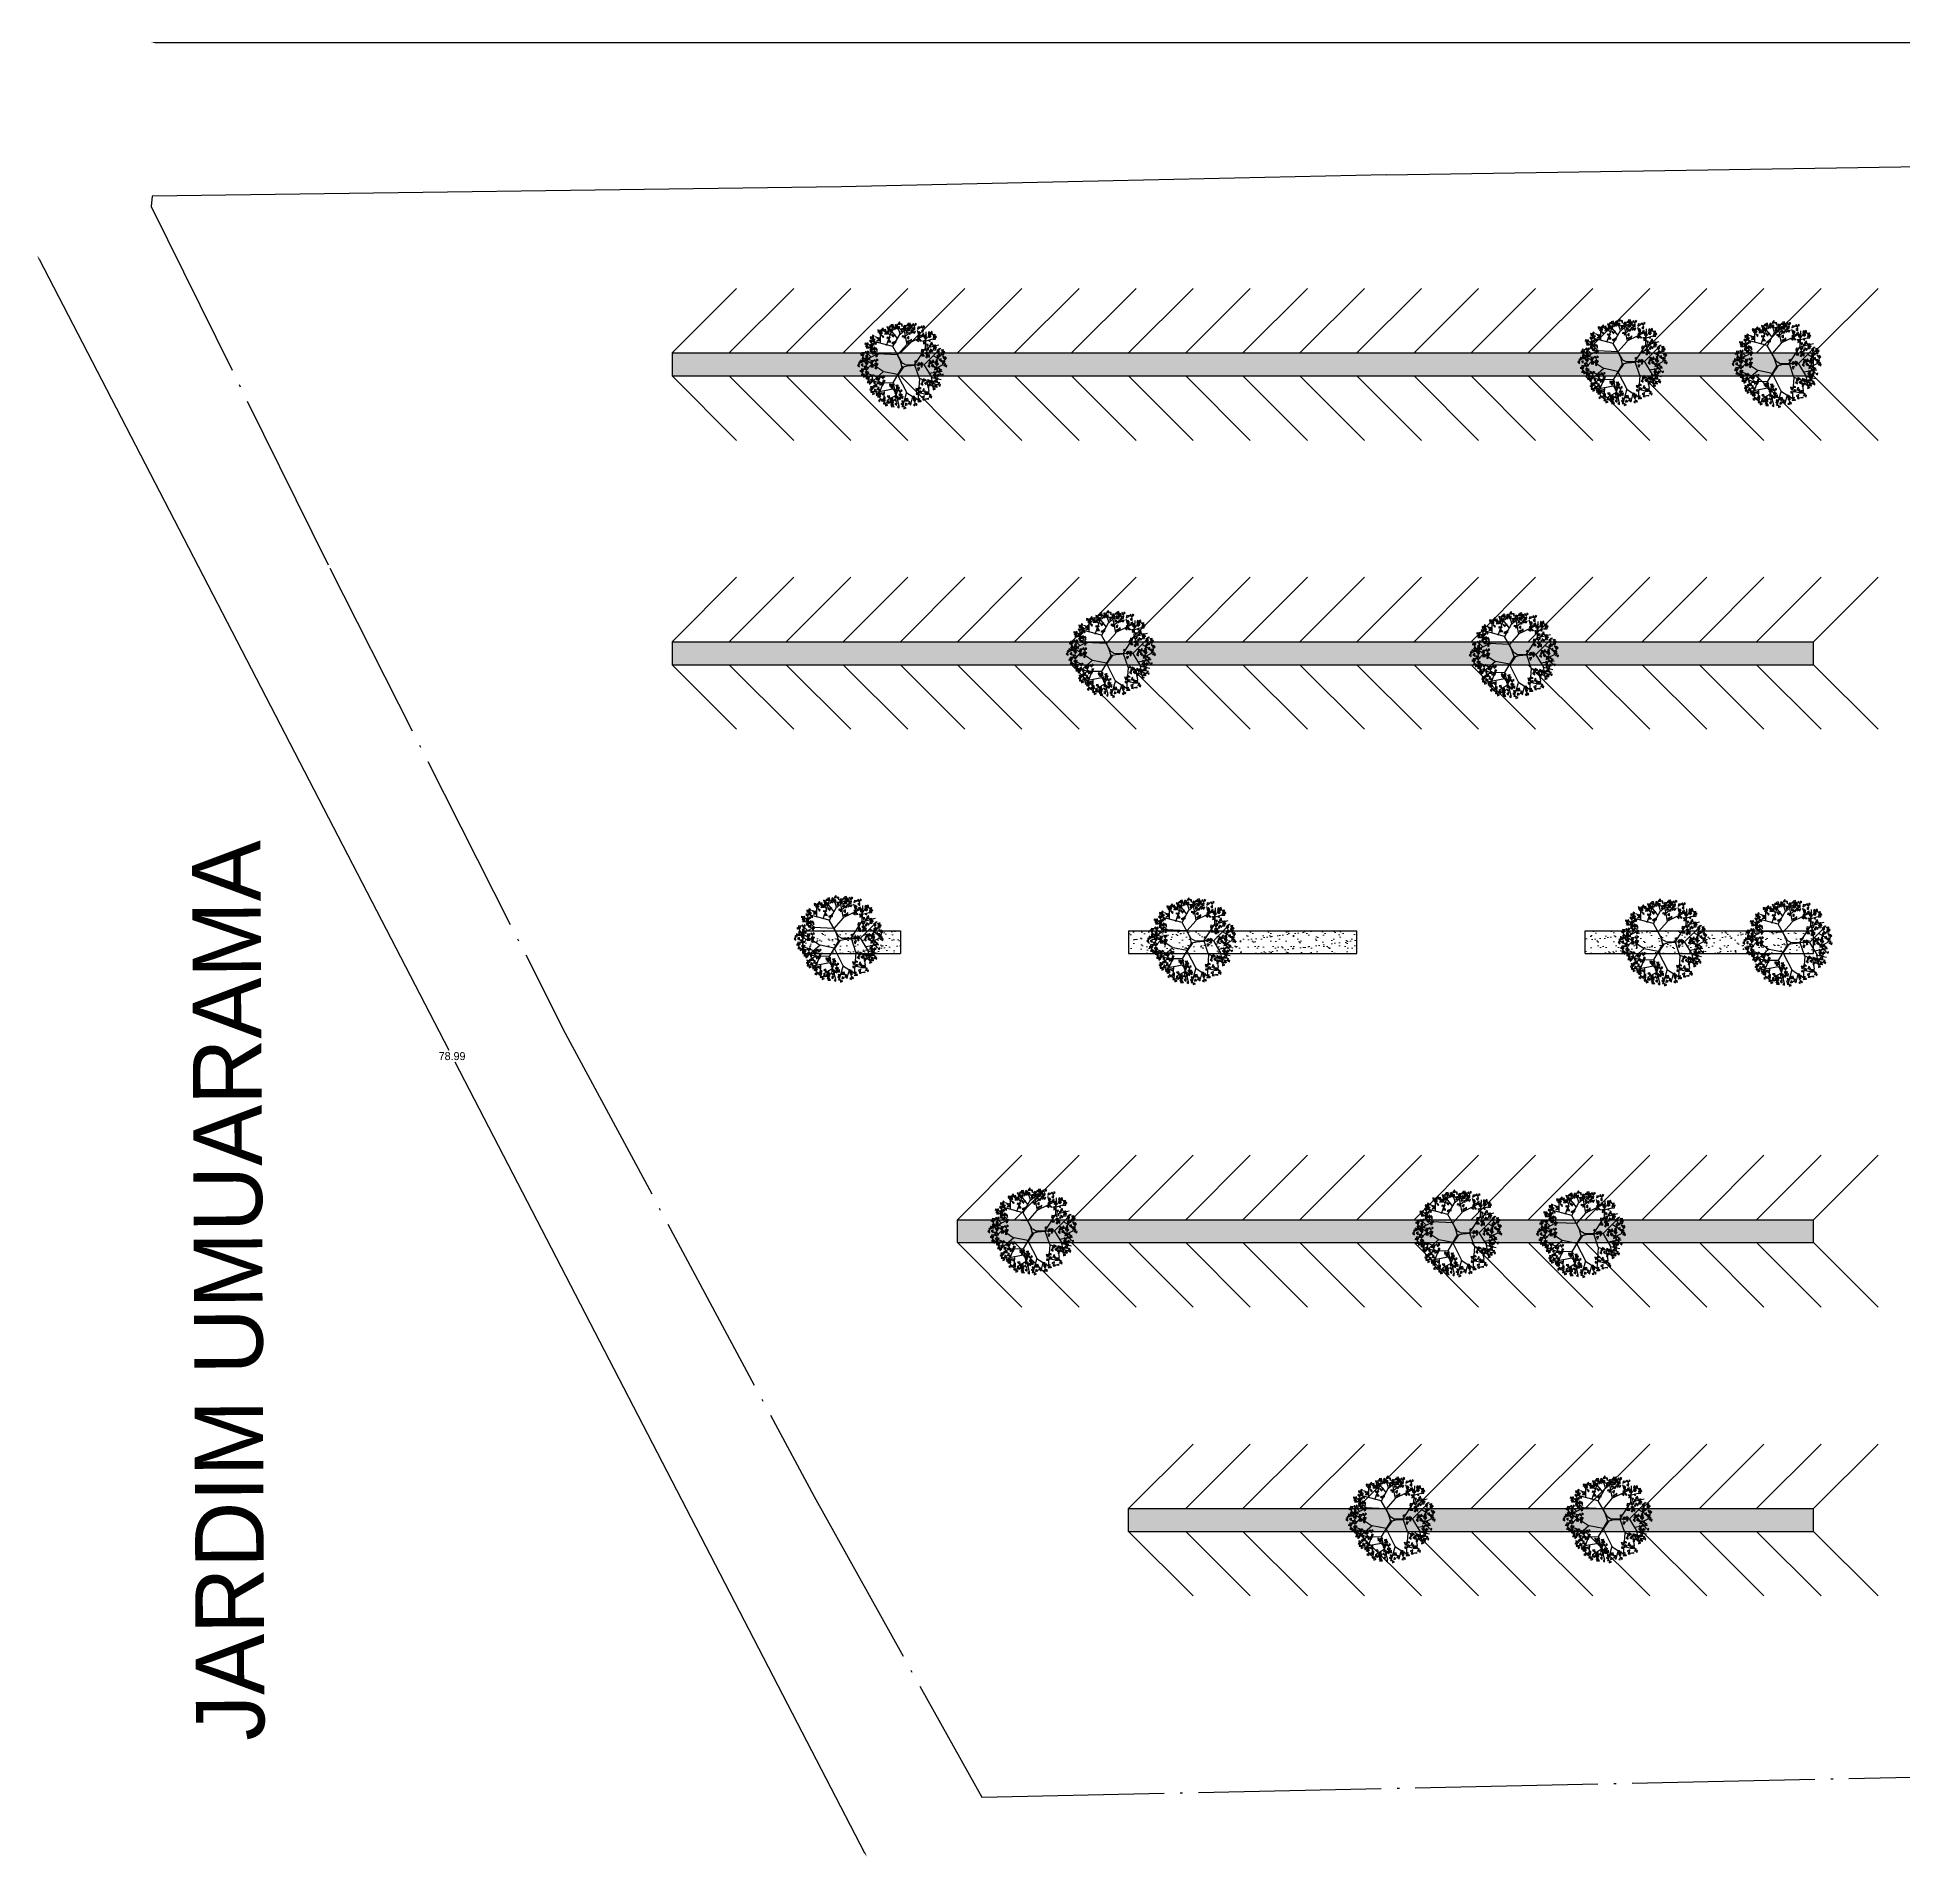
# Model space of a CAD drawing. Header units: inches. Extents: x 1211 to 1586, y 4594 to 4984.
# Drawn here: x 1241 to 1322.7, y 4873.1 to 4953.3 of the extents above; entities that cross this region are included whole.
import ezdxf

# ---------------------------------------------------------------- set-up
doc = ezdxf.new("R2010")
doc.units = ezdxf.units.IN
doc.header["$MEASUREMENT"] = 0
doc.linetypes.add('CERCA', pattern=[9.4, 8, -0.7, 0, -0.7])
doc.linetypes.add('CONTINUO', pattern=[0])
for name, color, linetype in [('0.1', 1, 'Continuous'), ('ESQUADRIAS', 2, 'Continuous'), ('Layer2', 2, 'Continuous'), ('PLANIMETRIA', 7, 'CONTINUO'), ('VEGETAÇÃO', 98, 'CONTINUO')]:
    doc.layers.add(name, color=color, linetype=linetype)
doc.layers.add('LINHA FINAS', color=1, linetype='Continuous', lineweight=15)
doc.dimstyles.get("Standard").update_dxf_attribs({"dimtxt": 0.35, "dimasz": 0.18, "dimexe": 0.18, "dimexo": 0.0625, "dimgap": 0.09, "dimtad": 0, "dimtih": 1, "dimtoh": 1, "dimzin": 0, "dimdsep": 46, "dimtxsty": 'Standard', "dimcen": 0.09, "dimse1": 1, "dimse2": 1, "dimadec": 0, "dimazin": 0, "dimtfac": 1, "dimtofl": 0, "dimtmove": 0, "dimatfit": 3, "dimfxl": 1, "dimtolj": 1, "dimtzin": 0, "dimarcsym": 0})
pattern_1 = [(37.5, (-414.3688, 3978.9955), (-0.01600031, 0.48941324), [0, -0.38608, 0, -0.4318, 0, -0.41275]), (7.5, (-414.3688, 3978.9955), (0.44952328, 0.7168251), [0, -0.20828, 0, -0.34798, 0, -0.13335]), (327.5, (-414.6812, 3978.9955), (0.79099237, 0.001437185), [0, -0.127, 0, -0.4572, 0, -0.5969]), (317.5, (-414.6812, 3978.9955), (0.76355645, 0.22292932), [0, -0.0635, 0, -0.29972, 0, -0.3429])]
pattern_2 = [(37.5, (-555.9755, 3978.9955), (-0.01600031, 0.48941324), [0, -0.38608, 0, -0.4318, 0, -0.41275]), (7.5, (-555.9755, 3978.9955), (0.44952328, 0.7168251), [0, -0.20828, 0, -0.34798, 0, -0.13335]), (327.5, (-556.2879, 3978.9955), (0.79099237, 0.001437185), [0, -0.127, 0, -0.4572, 0, -0.5969]), (317.5, (-556.2879, 3978.9955), (0.76355645, 0.22292932), [0, -0.0635, 0, -0.29972, 0, -0.3429])]

# ---------------------------------------------------------------- blocks, each defined once
blk = doc.blocks.new('arvore itamar')
at = {"layer": '0.1', "color": 98}
for p, q in [((-0.21, 2.44), (-0.44, 3.19)), ((0.37, 1.56), (0.07, 3.09)), ((-2.04, 0.76), (-2.86, 1.59)), ((-1.82, 2.02), (-2.27, 2.18)), ((-1.84, 1.67), (-1.84, 2.51)), ((-1.05, 2.34), (-1.63, 2.72)), ((-1.33, 1.47), (-0.79, 3)), ((-0.41, 2.05), (-1.1, 2.92)), ((-0.8, 1.37), (-0.21, 2.44)), ((-0.41, 0.68), (0.36, 1.55)), ((-0.2, 2.4), (0.45, 2.99)), ((0.25, 2.27), (0.92, 2.8)), ((0.4, 1.61), (2.01, 2.39)), ((1.39, 2.13), (1.23, 2.7)), ((1.9, 1.28), (1.96, 2.59)), ((1.95, 1.85), (2.5, 2.01)), ((-2.09, 0.76), (-3.25, 0.16)), ((-1.62, -0.7), (-3.1, 0.3)), ((-2.61, 0.51), (-3.02, 0.92)), ((-0.43, 0.69), (-2.1, 0.77)), ((-0.41, 0.67), (-0.2, 0.21)), ((-0.2, 0.21), (-0.08, -0.22)), ((0.21, -0.12), (0, 0)), ((1.01, -0.12), (1.92, 1.28)), ((1.87, 1.24), (3, 1.53)), ((2.14, 0.27), (3.19, -0.96)), ((2.56, 0.61), (3.29, 0.19)), ((2.85, 0.42), (3.22, 0.73)), ((-2.57, -0.1), (-2.98, -0.53)), ((-2.12, -1.16), (-2.92, -0.85)), ((-2.01, -1.61), (-2.85, -1.35)), ((-1.57, -0.7), (-2.75, -1.73)), ((-0.41, -0.94), (-1.56, -0.71)), ((-0.41, -0.96), (0.35, -2.45)), ((-0.08, -0.22), (-0.05, -0.41)), ((0.39, -0.22), (1.03, -0.17)), ((0.99, -0.13), (1.36, -1.24)), ((1.39, -1.3), (1.26, -3.08)), ((1.36, -1.25), (2.84, -1.76)), ((1.78, -0.15), (2.41, -1.19)), ((2.03, -1.5), (2.17, -2.35)), ((2.18, -0.82), (3.28, -0.65)), ((2.37, -1.18), (2.56, -2.04)), ((2.41, -1.19), (3.18, -1.36)), ((2.75, -0.41), (3.37, -0.1)), ((-2.04, -1.64), (-2.57, -2.22)), ((-0.64, -2.13), (-2.23, -2.43)), ((-0.82, -1.62), (-2.04, -1.64)), ((-1.61, -1.63), (-2.01, -2.66)), ((-1.53, -2.33), (-1.57, -3.02)), ((-0.56, -2.67), (-1.29, -3.1)), ((-0.87, -2.83), (-0.78, -3.3)), ((0.33, -2.39), (0.02, -3.51)), ((0.36, -2.44), (1.46, -3.14)), ((0.83, -2.76), (0.68, -3.32)), ((1.34, -2.42), (1.92, -2.56))]:
    blk.add_line(p, q, dxfattribs=at)
for points in [[(-0.85, 3.01), (-1.01, 3.1), (-1.1, 3.02)], [(-0.73, 2.99), (-0.79, 3.21), (-0.97, 3.17)], [(-0.57, 3.01), (-0.52, 3.21), (-0.64, 3.16)], [(-0.39, 2.8), (-0.54, 3.11), (-0.3, 2.85)], [(-0.2, 3.24), (-0.26, 3.42), (-0.4, 3.23)], [(-0.03, 3.05), (-0.03, 3.24), (-0.15, 3.27)], [(0.3, 3.08), (0.12, 3.13), (0.21, 2.91)], [(0.56, 3.12), (0.4, 3.22), (0.31, 3.13)], [(0.68, 3.1), (0.62, 3.32), (0.44, 3.29)], [(0.79, 3.15), (0.56, 3.18), (0.53, 3)], [(0.83, 3.05), (0.75, 3.09), (0.65, 2.86)], [(0.89, 3.26), (0.83, 3.21), (1, 3.03)], [(1.03, 3.28), (1.03, 3.14), (1.15, 3.2)], [(1.74, 3.1), (1.73, 2.96), (1.85, 3.02)], [(-3.08, 1.69), (-2.84, 1.64), (-3.09, 1.55)], [(-2.87, 1.39), (-3.04, 1.39), (-2.97, 1.57)], [(-2.85, 1.68), (-3, 1.57), (-2.96, 1.45)], [(-2.68, 1.9), (-2.75, 1.84), (-2.57, 1.66)], [(-2.55, 1.6), (-2.71, 1.49), (-2.57, 1.4)], [(-2.64, 1.99), (-2.53, 2.16), (-2.68, 2.19)], [(-2.44, 1.53), (-2.6, 1.23), (-2.53, 1.57)], [(-2.54, 1.91), (-2.55, 1.78), (-2.42, 1.83)], [(-2.53, 1.88), (-2.43, 2.2), (-2.44, 1.85)], [(-2.52, 2.15), (-2.35, 2.26), (-2.47, 2.31)], [(-2.35, 1.52), (-2.38, 1.65), (-2.48, 1.57)], [(-2.4, 1.83), (-2.27, 1.97), (-2.43, 2.03)], [(-2.22, 1.56), (-2.17, 1.63), (-2.38, 1.77)], [(-2.14, 2.1), (-1.97, 2.13), (-2, 1.95)], [(-1.87, 1.85), (-2.12, 1.85), (-1.89, 1.98)], [(-2.02, 2.55), (-1.92, 2.72), (-2.06, 2.75)], [(-1.92, 2.43), (-1.82, 2.76), (-1.82, 2.41)], [(-1.8, 2.49), (-1.64, 2.75), (-1.88, 2.57)], [(-1.79, 2.38), (-1.66, 2.52), (-1.82, 2.59)], [(-1.55, 2.68), (-1.62, 2.92), (-1.76, 2.75)], [(-1.61, 2.12), (-1.56, 2.19), (-1.76, 2.33)], [(-1.48, 2.63), (-1.4, 2.8), (-1.63, 2.76)], [(-1.53, 2.66), (-1.36, 2.69), (-1.39, 2.5)], [(-1.26, 2.41), (-1.5, 2.41), (-1.28, 2.54)], [(-1.11, 2.96), (-1.29, 3.01), (-1.2, 2.79)], [(-1.1, 2.53), (-1.24, 2.68), (-1.27, 2.55)], [(-1.26, 2.18), (-1.02, 2.13), (-1.27, 2.05)], [(-1.09, 1.92), (-1.21, 1.77), (-0.97, 1.76)], [(-0.91, 2.68), (-1.2, 2.78), (-0.97, 2.59)], [(-1.03, 2.17), (-1.18, 2.06), (-1.14, 1.94)], [(-0.81, 2.71), (-0.97, 2.81), (-1, 2.64)], [(-0.86, 2.39), (-0.93, 2.33), (-0.75, 2.16)], [(-0.69, 1.76), (-0.88, 1.68), (-0.77, 1.61)], [(-0.58, 2.94), (-0.66, 2.98), (-0.76, 2.74)], [(-0.72, 2.41), (-0.73, 2.27), (-0.61, 2.33)], [(-0.54, 2.81), (-0.58, 3), (-0.71, 2.93)], [(-0.54, 1.89), (-0.68, 1.75), (-0.55, 1.68)], [(-0.26, 2.85), (-0.26, 3.05), (-0.42, 2.98)], [(0.05, 2.79), (0.05, 2.87), (-0.2, 2.83)], [(-0.01, 2.66), (-0.12, 2.74), (-0.15, 2.61)], [(0.01, 2.3), (0.25, 2.25), (0, 2.16)], [(0.26, 3), (0.05, 2.89), (0.24, 2.78)], [(0.24, 2.29), (0.09, 2.18), (0.13, 2.06)], [(0.58, 2.69), (0.24, 2.72), (0.59, 2.79)], [(0.49, 2.56), (0.3, 2.63), (0.29, 2.48)], [(0.53, 2.21), (0.37, 2.1), (0.52, 2.01)], [(0.58, 1.87), (0.39, 1.8), (0.5, 1.72)], [(0.6, 2.82), (0.44, 2.92), (0.41, 2.75)], [(0.55, 2.52), (0.54, 2.39), (0.66, 2.44)], [(0.73, 3.04), (0.57, 2.93), (0.61, 2.82)], [(0.73, 2), (0.59, 1.86), (0.72, 1.79)], [(0.72, 2.73), (0.74, 2.48), (0.91, 2.61)], [(0.89, 2.93), (0.77, 2.88), (0.87, 2.79)], [(1.02, 2.97), (0.86, 2.86), (1, 2.76)], [(1.07, 2.63), (0.88, 2.55), (0.98, 2.48)], [(1.32, 1.81), (1.28, 2), (1.15, 1.93)], [(1.5, 2.97), (1.27, 2.99), (1.23, 2.82)], [(1.3, 2), (1.35, 2.2), (1.23, 2.16)], [(1.37, 2.61), (1.25, 2.46), (1.49, 2.46)], [(1.48, 1.8), (1.33, 2.1), (1.57, 1.84)], [(1.58, 2.23), (1.37, 2.36), (1.38, 2.14)], [(1.6, 3.08), (1.53, 3.02), (1.71, 2.85)], [(1.72, 2.79), (1.56, 2.68), (1.71, 2.58)], [(1.77, 2.45), (1.58, 2.37), (1.69, 2.3)], [(1.61, 2.23), (1.71, 2.37), (1.82, 2.21)], [(1.92, 1.78), (1.91, 1.87), (1.66, 1.83)], [(1.84, 2.04), (1.83, 2.23), (1.71, 2.27)], [(1.85, 1.66), (1.74, 1.74), (1.72, 1.61)], [(1.98, 2.23), (1.8, 2.06), (1.87, 2.31)], [(1.88, 1.93), (2.04, 2.1), (1.91, 2.23)], [(2.02, 1.38), (2.12, 1.55), (1.98, 1.58)], [(2.11, 2.16), (2.21, 2.48), (2.2, 2.13)], [(2.12, 2.43), (2.29, 2.54), (2.17, 2.59)], [(2.23, 2.21), (2.39, 2.47), (2.15, 2.29)], [(2.29, 1.8), (2.26, 1.93), (2.16, 1.85)], [(2.25, 1.32), (2.4, 1.58), (2.17, 1.4)], [(2.23, 2.1), (2.37, 2.25), (2.21, 2.31)], [(2.47, 2.4), (2.41, 2.64), (2.27, 2.47)], [(2.49, 1.51), (2.43, 1.75), (2.28, 1.58)], [(2.49, 1.97), (2.72, 1.99), (2.72, 2.18)], [(2.5, 2.38), (2.67, 2.41), (2.64, 2.22)], [(2.77, 2.13), (2.52, 2.13), (2.75, 2.26)], [(2.54, 2.09), (2.66, 2.23), (2.6, 2.34)], [(-3.59, -0.1), (-3.54, 0.1), (-3.66, 0.05)], [(-3.31, 0.12), (-3.52, 0.25), (-3.51, 0.03)], [(-3.43, 0.77), (-3.18, 0.72), (-3.43, 0.63)], [(-3.22, 0.13), (-3.28, 0.32), (-3.42, 0.13)], [(-3.13, 0.86), (-3.35, 0.89), (-3.39, 0.71)], [(-3.25, 0.51), (-3.37, 0.35), (-3.13, 0.35)], [(-3.19, 0.76), (-3.34, 0.65), (-3.3, 0.53)], [(-3.05, -0.06), (-3.06, 0.13), (-3.18, 0.16)], [(-2.92, 0.58), (-3.12, 0.35), (-2.85, 0.49)], [(-3.02, 0.98), (-3.09, 0.92), (-2.91, 0.74)], [(-2.9, 0.68), (-3.06, 0.57), (-2.91, 0.48)], [(-2.85, 0.34), (-3.04, 0.27), (-2.94, 0.2)], [(-2.91, 1.43), (-3.02, 1.27), (-2.79, 1.27)], [(-3, -0.18), (-2.85, 0), (-2.98, 0.13)], [(-2.89, 0.99), (-2.89, 0.86), (-2.77, 0.91)], [(-2.71, 0.47), (-2.84, 0.33), (-2.71, 0.27)], [(-2.57, 1.5), (-2.78, 1.27), (-2.51, 1.41)], [(-2.64, 0.93), (-2.59, 1.13), (-2.71, 1.09)], [(-2.5, 1.26), (-2.7, 1.19), (-2.59, 1.12)], [(-2.39, 0.21), (-2.62, 0.23), (-2.65, 0.05)], [(-2.46, 0.73), (-2.61, 1.04), (-2.37, 0.77)], [(-2.46, 0.1), (-2.61, -0.01), (-2.57, -0.13)], [(-2.36, 1.16), (-2.56, 1.29), (-2.56, 1.07)], [(-2.33, 0.78), (-2.33, 0.97), (-2.49, 0.91)], [(-2.27, 1.17), (-2.33, 1.35), (-2.47, 1.16)], [(-2.29, 0.32), (-2.35, 0.26), (-2.18, 0.09)], [(-2.32, 1.16), (-2.22, 1.3), (-2.12, 1.14)], [(-2.16, 0.02), (-2.32, -0.09), (-2.18, -0.18)], [(-2.01, 0.71), (-2.02, 0.8), (-2.27, 0.76)], [(-2.1, 0.98), (-2.1, 1.16), (-2.22, 1.2)], [(-2.08, 0.59), (-2.19, 0.67), (-2.21, 0.54)], [(-2.15, 0.33), (-2.15, 0.2), (-2.03, 0.25)], [(0.98, 0.14), (1.1, 0.07), (1.11, 0.2)], [(1.37, 0.05), (1.56, -0.23), (1.29, -0.01)], [(1.53, 0.06), (1.59, -0.13), (1.71, -0.04)], [(1.81, 1.11), (1.58, 1.14), (1.55, 0.96)], [(1.68, 0.75), (1.57, 0.6), (1.8, 0.6)], [(1.74, 1.01), (1.59, 0.89), (1.63, 0.78)], [(1.91, 1.22), (1.85, 1.17), (2.02, 0.99)], [(2.04, 0.93), (1.88, 0.82), (2.02, 0.72)], [(2.09, 0.59), (1.89, 0.51), (2, 0.44)], [(2.15, 0.85), (1.99, 0.55), (2.06, 0.9)], [(2.05, 1.24), (2.05, 1.1), (2.17, 1.16)], [(2.23, 0.72), (2.1, 0.58), (2.23, 0.51)], [(2.22, -0.15), (2.27, 0.05), (2.15, 0)], [(2.3, 0.91), (2.28, 1.04), (2.17, 0.96)], [(2.43, 0.95), (2.49, 1.02), (2.28, 1.16)], [(2.5, 0.08), (2.29, 0.2), (2.3, -0.02)], [(2.59, 0.08), (2.53, 0.27), (2.39, 0.08)], [(2.51, 1.08), (2.74, 1.11), (2.74, 1.29)], [(2.52, 1.49), (2.69, 1.52), (2.65, 1.34)], [(2.79, 1.24), (2.54, 1.24), (2.76, 1.37)], [(2.55, 1.2), (2.68, 1.34), (2.62, 1.45)], [(2.76, -0.11), (2.76, 0.08), (2.64, 0.11)], [(2.9, 0.08), (2.72, -0.09), (2.79, 0.16)], [(2.9, 0.13), (2.87, 0.32), (2.74, 0.25)], [(2.88, 0.33), (2.93, 0.52), (2.81, 0.48)], [(2.81, -0.22), (2.96, -0.05), (2.84, 0.08)], [(2.92, 0.95), (3.08, 1.21), (2.84, 1.02)], [(2.97, 0.53), (2.95, 0.67), (2.84, 0.59)], [(2.92, 0.84), (3.06, 0.98), (2.9, 1.04)], [(3.11, 0.57), (3.16, 0.64), (2.95, 0.78)], [(3.19, 0.17), (3.19, 0.36), (3.03, 0.3)], [(3.18, 0.71), (3.41, 0.73), (3.41, 0.91)], [(3.19, 1.11), (3.36, 1.14), (3.33, 0.96)], [(3.44, -0.01), (3.38, 0.21), (3.2, 0.18)], [(3.46, 0.86), (3.21, 0.86), (3.43, 1)], [(3.23, 0.82), (3.35, 0.96), (3.29, 1.07)], [(3.5, 0.1), (3.49, 0.19), (3.25, 0.15)], [(3.42, 0.37), (3.41, 0.55), (3.29, 0.59)], [(3.43, -0.02), (3.32, 0.06), (3.3, -0.07)], [(3.47, 0.25), (3.62, 0.42), (3.49, 0.56)], [(-3.57, -0.29), (-3.61, -0.1), (-3.73, -0.17)], [(-3.47, -0.58), (-3.23, -0.63), (-3.48, -0.72)], [(-3.28, -0.26), (-3.28, -0.06), (-3.44, -0.13)], [(-3.17, -0.48), (-3.4, -0.46), (-3.44, -0.64)], [(-3.3, -0.84), (-3.42, -0.99), (-3.18, -1)], [(-3.24, -0.59), (-3.39, -0.7), (-3.35, -0.82)], [(-3.24, -0.91), (-3.23, -1.15), (-3.05, -1.02)], [(-2.97, -0.32), (-2.98, -0.24), (-3.22, -0.28)], [(-3.04, -0.44), (-3.15, -0.36), (-3.17, -0.49)], [(-3.07, -0.37), (-3.14, -0.43), (-2.96, -0.6)], [(-2.95, -0.67), (-3.11, -0.78), (-2.96, -0.87)], [(-2.9, -1.01), (-3.09, -1.08), (-2.98, -1.15)], [(-2.83, -0.74), (-3, -1.04), (-2.92, -0.69)], [(-2.99, -1.17), (-2.74, -1.22), (-2.99, -1.31)], [(-2.69, -1.08), (-2.91, -1.05), (-2.95, -1.23)], [(-2.93, -0.36), (-2.94, -0.49), (-2.82, -0.44)], [(-2.81, -1.43), (-2.93, -1.59), (-2.69, -1.59)], [(-2.75, -1.18), (-2.9, -1.29), (-2.86, -1.41)], [(-2.76, -1.5), (-2.74, -1.75), (-2.57, -1.61)], [(-2.48, -1.37), (-2.68, -1.59), (-2.42, -1.45)], [(-2.59, -0.96), (-2.65, -1.02), (-2.47, -1.2)], [(-2.52, -0.15), (-2.63, -0.3), (-2.4, -0.31)], [(-2.46, -1.26), (-2.62, -1.37), (-2.47, -1.46)], [(-2.45, -0.95), (-2.45, -1.08), (-2.33, -1.03)], [(-2.27, -1.47), (-2.4, -1.61), (-2.27, -1.68)], [(-2.11, -0.32), (-2.3, -0.39), (-2.2, -0.46)], [(-2.05, -0.05), (-2.21, -0.35), (-2.14, 0)], [(-2.13, -1.25), (-1.88, -1.3), (-2.13, -1.39)], [(-1.82, -1.16), (-2.05, -1.13), (-2.09, -1.31)], [(-1.95, -1.52), (-2.07, -1.67), (-1.83, -1.67)], [(-1.89, -1.26), (-2.04, -1.38), (-2, -1.49)], [(-1.72, -1.05), (-1.79, -1.1), (-1.61, -1.28)], [(-1.48, -1.42), (-1.65, -1.72), (-1.57, -1.37)], [(-1.58, -1.03), (-1.59, -1.17), (-1.47, -1.11)], [(1.24, -0.41), (1.32, -0.59), (1.44, -0.38)], [(1.25, -0.02), (1.27, -0.21), (1.43, -0.12)], [(1.57, -0.13), (1.55, -0.33), (1.66, -0.27)], [(1.66, -1.63), (1.71, -1.43), (1.59, -1.48)], [(1.94, -1.4), (1.73, -1.28), (1.74, -1.5)], [(2.2, -1.59), (2.19, -1.4), (2.07, -1.37)], [(2.25, -0.34), (2.21, -0.15), (2.08, -0.22)], [(2.24, -1.7), (2.4, -1.53), (2.27, -1.4)], [(2.53, -0.31), (2.53, -0.11), (2.37, -0.18)], [(2.52, -1.66), (2.46, -1.5), (2.65, -1.49)], [(2.74, -0.85), (2.52, -0.96), (2.71, -1.07)], [(2.8, -1.56), (2.64, -1.47), (2.55, -1.55)], [(2.84, -0.37), (2.83, -0.29), (2.59, -0.33)], [(2.78, -0.77), (2.59, -0.72), (2.68, -0.94)], [(2.78, -1.21), (2.64, -1.06), (2.62, -1.18)], [(2.77, -0.49), (2.67, -0.41), (2.64, -0.54)], [(2.92, -1.59), (2.86, -1.37), (2.68, -1.4)], [(2.97, -1.05), (2.69, -0.95), (2.92, -1.14)], [(2.96, -1.29), (2.78, -1.22), (2.77, -1.37)], [(3.04, -0.73), (2.87, -0.63), (2.78, -0.71)], [(3.08, -1.03), (2.92, -0.92), (2.89, -1.09)], [(3.07, -0.46), (2.92, -0.32), (2.9, -0.44)], [(3.24, -0.55), (3.06, -0.48), (3.05, -0.62)], [(3.37, -0.92), (3.24, -0.97), (3.34, -1.06)], [(3.58, -0.06), (3.51, -0.02), (3.41, -0.25)], [(3.65, -0.18), (3.52, -0.23), (3.62, -0.32)], [(-2.51, -2.07), (-2.73, -2.17), (-2.54, -2.28)], [(-2.47, -1.99), (-2.66, -1.94), (-2.57, -2.16)], [(-2.47, -2.42), (-2.61, -2.27), (-2.63, -2.4)], [(-2.2, -2.38), (-2.54, -2.34), (-2.19, -2.28)], [(-2.29, -2.5), (-2.47, -2.43), (-2.48, -2.58)], [(-2.21, -1.94), (-2.38, -1.85), (-2.47, -1.93)], [(-2.17, -2.24), (-2.33, -2.14), (-2.36, -2.31)], [(-2.09, -1.96), (-2.16, -1.74), (-2.33, -1.78)], [(-2.15, -2.7), (-2.05, -2.53), (-2.19, -2.49)], [(-1.95, -2.01), (-2.03, -1.97), (-2.12, -2.21)], [(-2.04, -2.54), (-1.86, -2.43), (-1.98, -2.38)], [(-2.04, -2.81), (-1.95, -2.49), (-1.95, -2.84)], [(-1.88, -2.14), (-2.01, -2.18), (-1.91, -2.27)], [(-1.92, -2.75), (-1.77, -2.49), (-2, -2.68)], [(-1.87, -3.17), (-1.89, -3.03), (-2, -3.11)], [(-1.92, -2.86), (-1.79, -2.72), (-1.95, -2.66)], [(-1.89, -1.58), (-1.88, -1.83), (-1.7, -1.7)], [(-1.73, -3.13), (-1.68, -3.06), (-1.89, -2.92)], [(-1.61, -2.62), (-1.53, -2.44), (-1.76, -2.49)], [(-1.55, -1.68), (-1.74, -1.75), (-1.63, -1.83)], [(-1.66, -2.99), (-1.43, -2.97), (-1.43, -2.79)], [(-1.44, -3.02), (-1.66, -3.13), (-1.47, -3.24)], [(-1.03, -2.92), (-1.09, -2.7), (-1.27, -2.73)], [(-1.05, -1.94), (-0.95, -1.77), (-1.09, -1.74)], [(-0.88, -2.97), (-0.96, -2.93), (-1.05, -3.16)], [(-0.7, -3.08), (-0.92, -3.06), (-0.96, -3.23)], [(-0.95, -2.05), (-0.85, -1.73), (-0.85, -2.08)], [(-0.83, -2), (-0.67, -1.74), (-0.9, -1.92)], [(-0.64, -2.37), (-0.58, -2.3), (-0.79, -2.16)], [(-0.6, -2.97), (-0.66, -3.03), (-0.49, -3.2)], [(-0.38, -2.33), (-0.61, -2.3), (-0.65, -2.48)], [(-0.51, -2.68), (-0.63, -2.84), (-0.39, -2.84)], [(-0.45, -2.43), (-0.6, -2.54), (-0.56, -2.66)], [(-0.56, -2.24), (-0.33, -2.22), (-0.33, -2.03)], [(-0.55, -1.83), (-0.38, -1.8), (-0.42, -1.99)], [(-0.29, -2.08), (-0.53, -2.08), (-0.31, -1.95)], [(-0.52, -2.12), (-0.39, -1.98), (-0.46, -1.87)], [(-0.46, -2.96), (-0.46, -3.09), (-0.34, -3.04)], [(-0.45, -2.75), (-0.44, -2.99), (-0.26, -2.86)], [(-0.28, -2.21), (-0.35, -2.27), (-0.17, -2.45)], [(-0.16, -2.51), (-0.32, -2.62), (-0.17, -2.71)], [(-0.11, -2.85), (-0.3, -2.92), (-0.19, -3)], [(-0.04, -2.58), (-0.21, -2.88), (-0.13, -2.54)], [(-0.14, -2.2), (-0.15, -2.33), (-0.03, -2.28)], [(0.04, -2.72), (-0.1, -2.86), (0.03, -2.93)], [(0.37, -3.13), (0.21, -3.03), (0.12, -3.11)], [(0.49, -3.15), (0.43, -2.93), (0.25, -2.96)], [(0.85, -2.9), (1.02, -2.79), (0.9, -2.74)], [(0.96, -3.12), (1.12, -2.86), (0.88, -3.04)], [(0.96, -3.22), (1.1, -3.08), (0.94, -3.02)], [(1.29, -2.13), (1.1, -2.09), (1.19, -2.31)], [(1.3, -2.57), (1.15, -2.42), (1.13, -2.55)], [(1.23, -2.95), (1.4, -2.92), (1.37, -3.1)], [(1.5, -3.2), (1.25, -3.2), (1.48, -3.07)], [(1.55, -2.09), (1.39, -2), (1.29, -2.08)], [(1.59, -2.39), (1.43, -2.29), (1.4, -2.46)], [(1.68, -1.82), (1.64, -1.63), (1.51, -1.7)], [(1.8, -2.69), (1.58, -2.8), (1.77, -2.91)], [(1.81, -2.16), (1.73, -2.12), (1.64, -2.35)], [(1.84, -3.05), (1.7, -2.9), (1.68, -3.02)], [(1.88, -2.28), (1.75, -2.33), (1.85, -2.42)], [(2.11, -3), (1.77, -2.97), (2.12, -2.9)], [(1.96, -1.79), (1.97, -1.59), (1.81, -1.66)], [(2.1, -2.57), (1.93, -2.47), (1.84, -2.56)], [(2.01, -2.35), (2.06, -2.59), (1.89, -2.4)], [(2.22, -2.59), (2.15, -2.37), (1.98, -2.4)], [(2.28, -1.85), (2.27, -1.77), (2.02, -1.81)], [(2.21, -1.97), (2.1, -1.89), (2.08, -2.02)], [(2.36, -2.64), (2.28, -2.6), (2.19, -2.83)], [(2.51, -1.69), (2.29, -1.79), (2.48, -1.91)], [(2.43, -2.76), (2.3, -2.81), (2.4, -2.9)], [(2.82, -2), (2.48, -1.97), (2.83, -1.9)], [(2.73, -2.12), (2.54, -2.06), (2.53, -2.2)], [(2.84, -1.87), (2.68, -1.76), (2.65, -1.93)], [(3.07, -1.63), (2.99, -1.6), (2.89, -1.83)], [(3.13, -1.76), (3.01, -1.81), (3.11, -1.89)], [(-1.4, -3.38), (-1.54, -3.23), (-1.57, -3.35)], [(-1.13, -3.33), (-1.47, -3.3), (-1.12, -3.23)], [(-1.22, -3.46), (-1.41, -3.39), (-1.41, -3.54)], [(-1.11, -3.2), (-1.27, -3.09), (-1.3, -3.26)], [(-1, -3.18), (-0.76, -3.23), (-1, -3.31)], [(-0.79, -3.48), (-0.96, -3.48), (-0.89, -3.3)], [(-0.82, -3.09), (-0.94, -3.14), (-0.84, -3.23)], [(-0.82, -3.44), (-0.94, -3.59), (-0.7, -3.6)], [(-0.76, -3.19), (-0.91, -3.3), (-0.87, -3.42)], [(-0.47, -3.27), (-0.63, -3.38), (-0.48, -3.47)], [(-0.28, -3.48), (-0.41, -3.62), (-0.28, -3.68)], [(0.08, -3.25), (-0.14, -3.36), (0.05, -3.47)], [(0.12, -3.17), (-0.07, -3.12), (0.02, -3.34)], [(0.12, -3.61), (-0.02, -3.46), (-0.05, -3.58)], [(0.3, -3.69), (0.12, -3.62), (0.11, -3.77)], [(0.41, -3.43), (0.25, -3.32), (0.22, -3.49)], [(0.64, -3.2), (0.56, -3.16), (0.47, -3.39)], [(0.7, -3.32), (0.58, -3.37), (0.68, -3.46)], [(1.02, -3.53), (0.99, -3.4), (0.89, -3.48)], [(1.15, -3.49), (1.2, -3.42), (0.99, -3.28)]]:
    blk.add_lwpolyline(points, close=True, dxfattribs=at)
for points in [[(-0.02, -0.02), (-0.81, 1.37), (-2.7, 1.87)], [(0.19, -0.12), (1.78, -0.13), (3.16, 1.25)], [(0, -0.25), (-0.81, -1.63), (-0.3, -3.51)], [(-0.36, -0.98), (0.11, -0.29), (0.38, -0.22)]]:
    blk.add_lwpolyline(points, dxfattribs=at)
blk = doc.blocks.new('*D112')
at = {"layer": 'Defpoints', "color": 0, "transparency": 16777216}
for p in [(1404.884, 4953.039), (1404.884, 4948.842, -102), (1245.953, 4945.851, -102)]:
    blk.add_point(p, dxfattribs=at)
at = {"layer": 'Layer2', "color": 0, "lineweight": -2, "transparency": 16777216}
for p, q in [((1246.133, 4953.039), (1324.512, 4953.039)), ((1404.704, 4953.039), (1326.325, 4953.039))]:
    blk.add_line(p, q, dxfattribs=at)
at = {"layer": 'Layer2', "color": 0, "transparency": 16777216}
for points in [[(1246.133, 4953.069), (1246.133, 4953.009), (1245.953, 4953.039)], [(1404.704, 4953.069), (1404.704, 4953.009), (1404.884, 4953.039)]]:
    blk.add_solid(points, dxfattribs=at)
at = {"layer": 'Layer2', "color": 0, "transparency": 16777216, "insert": (1325.419, 4953.039), "char_height": 0.35, "attachment_point": 5}
blk.add_mtext('\\A1;158.93', dxfattribs=at)
blk = doc.blocks.new('*D173')
at = {"layer": 'Defpoints', "color": 0, "transparency": 16777216}
for p in [(1245.996, 4946.311, -102), (1282.331, 4876.17, -102), (1277.301, 4873.564)]:
    blk.add_point(p, dxfattribs=at)
at = {"layer": 'Layer2', "color": 0, "lineweight": -2, "transparency": 16777216}
for p, q in [((1241.048, 4943.545), (1258.996, 4908.899)), ((1277.218, 4873.724), (1259.27, 4908.369))]:
    blk.add_line(p, q, dxfattribs=at)
at = {"layer": 'Layer2', "color": 0, "transparency": 16777216}
for points in [[(1241.075, 4943.559), (1241.021, 4943.531), (1240.965, 4943.705)], [(1277.245, 4873.738), (1277.191, 4873.71), (1277.301, 4873.564)]]:
    blk.add_solid(points, dxfattribs=at)
at = {"layer": 'Layer2', "color": 0, "transparency": 16777216, "insert": (1259.133, 4908.634), "char_height": 0.35, "attachment_point": 5}
blk.add_mtext('\\A1;78.99', dxfattribs=at)

msp = doc.modelspace()

# ---------------------------------------------------------------- hatches: boundary and pattern name
at = {"layer": 'LINHA FINAS'}
h = msp.add_hatch(dxfattribs=at)
h.set_pattern_fill('AR-SAND', color=116, scale=0.01, style=0)
h.set_pattern_definition(pattern_1)
h.paths.add_polyline_path([(1318.7686, 4939.4403), (1268.7686, 4939.4403), (1268.7686, 4938.4403), (1318.7686, 4938.4403)])
h = msp.add_hatch(dxfattribs=at)
h.set_pattern_fill('AR-SAND', color=116, scale=0.01, style=0)
h.set_pattern_definition(pattern_1)
h.paths.add_polyline_path([(1318.7686, 4925.7834), (1318.7686, 4926.7834), (1268.7686, 4926.7834), (1268.7686, 4925.7834)])
h = msp.add_hatch(dxfattribs=at)
h.set_pattern_fill('AR-SAND', color=116, scale=0.01, style=0)
h.set_pattern_definition(pattern_1)
h.paths.add_polyline_path([(1278.7686, 4913.1266), (1278.7686, 4914.1266), (1274.4917, 4914.1266), (1274.4917, 4913.1266)])
h = msp.add_hatch(dxfattribs=at)
h.set_pattern_fill('AR-SAND', color=116, scale=0.01, style=0)
h.set_pattern_definition(pattern_2)
h.paths.add_polyline_path([(1298.7686, 4913.1266), (1298.7686, 4914.1266), (1288.7686, 4914.1266), (1288.7686, 4913.1266)])
h = msp.add_hatch(dxfattribs=at)
h.set_pattern_fill('AR-SAND', color=116, scale=0.01, style=0)
h.set_pattern_definition(pattern_2)
h.paths.add_polyline_path([(1318.7686, 4914.1266), (1308.7686, 4914.1266), (1308.7686, 4913.1266), (1318.7686, 4913.1266)])
h = msp.add_hatch(dxfattribs=at)
h.set_pattern_fill('AR-SAND', color=116, scale=0.01, style=0)
h.set_pattern_definition(pattern_1)
h.paths.add_polyline_path([(1318.7686, 4901.4697), (1281.2686, 4901.4697), (1281.2686, 4900.4697), (1318.7686, 4900.4697)])
h = msp.add_hatch(dxfattribs=at)
h.set_pattern_fill('AR-SAND', color=116, scale=0.01, style=0)
h.set_pattern_definition(pattern_1)
h.paths.add_polyline_path([(1318.7686, 4888.8129), (1288.7686, 4888.8129), (1288.7686, 4887.8129), (1318.7686, 4887.8129)])

# ---------------------------------------------------------------- linework, layer by layer
at = {"layer": 'ESQUADRIAS', "ltscale": 0.015}
for p, q in [((1268.7686, 4939.4403, -102), (1318.7686, 4939.4403, -102)), ((1268.7686, 4939.4403, -102), (1268.7686, 4938.4403, -102)), ((1318.7686, 4938.4403, -102), (1318.7686, 4939.4403, -102)), ((1268.7686, 4938.4403, -102), (1318.7686, 4938.4403, -102)), ((1268.7686, 4926.7834, -102), (1318.7686, 4926.7834, -102)), ((1268.7686, 4926.7834, -102), (1268.7686, 4925.7834, -102)), ((1318.7686, 4925.7834, -102), (1318.7686, 4926.7834, -102)), ((1268.7686, 4925.7834, -102), (1318.7686, 4925.7834, -102)), ((1274.4917, 4914.1266, -102), (1278.7686, 4914.1266, -102)), ((1274.4917, 4913.1266, -102), (1274.4917, 4914.1266, -102)), ((1278.7686, 4914.1266, -102), (1278.7686, 4913.1266, -102)), ((1288.7686, 4914.1266, -102), (1298.7686, 4914.1266, -102)), ((1288.7686, 4914.1266, -102), (1288.7686, 4913.1266, -102)), ((1298.7686, 4913.1266, -102), (1298.7686, 4914.1266, -102)), ((1308.7686, 4914.1266, -102), (1318.7686, 4914.1266, -102)), ((1308.7686, 4913.1266, -102), (1308.7686, 4914.1266, -102)), ((1318.7686, 4913.1266, -102), (1318.7686, 4914.1266, -102)), ((1274.4917, 4913.1266, -102), (1278.7686, 4913.1266, -102)), ((1288.7686, 4913.1266, -102), (1298.7686, 4913.1266, -102)), ((1308.7686, 4913.1266, -102), (1318.7686, 4913.1266, -102)), ((1281.2686, 4901.4697, -102), (1318.7686, 4901.4697, -102)), ((1281.2686, 4900.4697, -102), (1281.2686, 4901.4697, -102)), ((1318.7686, 4900.4697, -102), (1318.7686, 4901.4697, -102)), ((1281.2686, 4900.4697, -102), (1318.7686, 4900.4697, -102)), ((1288.7686, 4888.8129, -102), (1318.7686, 4888.8129, -102)), ((1288.7686, 4887.8129, -102), (1288.7686, 4888.8129, -102)), ((1318.7686, 4887.8129, -102), (1318.7686, 4888.8129, -102)), ((1288.7686, 4887.8129, -102), (1318.7686, 4887.8129, -102))]:
    msp.add_line(p, q, dxfattribs=at)
at = {"layer": 'LINHA FINAS'}
for p, q in [((1268.7686, 4939.4403, -102), (1271.5971, 4942.2687, -102)), ((1271.2686, 4939.4403, -102), (1274.0971, 4942.2687, -102)), ((1273.7686, 4939.4403, -102), (1276.5971, 4942.2687, -102)), ((1276.2686, 4939.4403, -102), (1279.0971, 4942.2687, -102)), ((1278.7686, 4939.4403, -102), (1281.5971, 4942.2687, -102)), ((1281.2686, 4939.4403, -102), (1284.0971, 4942.2687, -102)), ((1283.7686, 4939.4403, -102), (1286.5971, 4942.2687, -102)), ((1286.2686, 4939.4403, -102), (1289.0971, 4942.2687, -102)), ((1288.7686, 4939.4403, -102), (1291.5971, 4942.2687, -102)), ((1291.2686, 4939.4403, -102), (1294.0971, 4942.2687, -102)), ((1293.7686, 4939.4403, -102), (1296.5971, 4942.2687, -102)), ((1296.2686, 4939.4403, -102), (1299.0971, 4942.2687, -102)), ((1298.7686, 4939.4403, -102), (1301.5971, 4942.2687, -102)), ((1301.2686, 4939.4403, -102), (1304.0971, 4942.2687, -102)), ((1303.7686, 4939.4403, -102), (1306.5971, 4942.2687, -102)), ((1306.2686, 4939.4403, -102), (1309.0971, 4942.2687, -102)), ((1308.7686, 4939.4403, -102), (1311.5971, 4942.2687, -102)), ((1311.2686, 4939.4403, -102), (1314.0971, 4942.2687, -102)), ((1313.7686, 4939.4403, -102), (1316.5971, 4942.2687, -102)), ((1316.2686, 4939.4403, -102), (1319.0971, 4942.2687, -102)), ((1318.7686, 4939.4403, -102), (1321.5971, 4942.2687, -102)), ((1268.7686, 4938.4403, -102), (1271.5971, 4935.6119, -102)), ((1271.2686, 4938.4403, -102), (1274.0971, 4935.6119, -102)), ((1273.7686, 4938.4403, -102), (1276.5971, 4935.6119, -102)), ((1276.2686, 4938.4403, -102), (1279.0971, 4935.6119, -102)), ((1278.7686, 4938.4403, -102), (1281.5971, 4935.6119, -102)), ((1281.2686, 4938.4403, -102), (1284.0971, 4935.6119, -102)), ((1283.7686, 4938.4403, -102), (1286.5971, 4935.6119, -102)), ((1286.2686, 4938.4403, -102), (1289.0971, 4935.6119, -102)), ((1288.7686, 4938.4403, -102), (1291.5971, 4935.6119, -102)), ((1291.2686, 4938.4403, -102), (1294.0971, 4935.6119, -102)), ((1293.7686, 4938.4403, -102), (1296.5971, 4935.6119, -102)), ((1296.2686, 4938.4403, -102), (1299.0971, 4935.6119, -102)), ((1298.7686, 4938.4403, -102), (1301.5971, 4935.6119, -102)), ((1301.2686, 4938.4403, -102), (1304.0971, 4935.6119, -102)), ((1303.7686, 4938.4403, -102), (1306.5971, 4935.6119, -102)), ((1306.2686, 4938.4403, -102), (1309.0971, 4935.6119, -102)), ((1308.7686, 4938.4403, -102), (1311.5971, 4935.6119, -102)), ((1311.2686, 4938.4403, -102), (1314.0971, 4935.6119, -102)), ((1313.7686, 4938.4403, -102), (1316.5971, 4935.6119, -102)), ((1316.2686, 4938.4403, -102), (1319.0971, 4935.6119, -102)), ((1318.7686, 4938.4403, -102), (1321.5971, 4935.6119, -102)), ((1268.7686, 4926.7834, -102), (1271.5971, 4929.6119, -102)), ((1271.2686, 4926.7834, -102), (1274.0971, 4929.6119, -102)), ((1273.7686, 4926.7834, -102), (1276.5971, 4929.6119, -102)), ((1276.2686, 4926.7834, -102), (1279.0971, 4929.6119, -102)), ((1278.7686, 4926.7834, -102), (1281.5971, 4929.6119, -102)), ((1281.2686, 4926.7834, -102), (1284.0971, 4929.6119, -102)), ((1283.7686, 4926.7834, -102), (1286.5971, 4929.6119, -102)), ((1286.2686, 4926.7834, -102), (1289.0971, 4929.6119, -102)), ((1288.7686, 4926.7834, -102), (1291.5971, 4929.6119, -102)), ((1291.2686, 4926.7834, -102), (1294.0971, 4929.6119, -102)), ((1293.7686, 4926.7834, -102), (1296.5971, 4929.6119, -102)), ((1296.2686, 4926.7834, -102), (1299.0971, 4929.6119, -102)), ((1298.7686, 4926.7834, -102), (1301.5971, 4929.6119, -102)), ((1301.2686, 4926.7834, -102), (1304.0971, 4929.6119, -102)), ((1303.7686, 4926.7834, -102), (1306.5971, 4929.6119, -102)), ((1306.2686, 4926.7834, -102), (1309.0971, 4929.6119, -102)), ((1308.7686, 4926.7834, -102), (1311.5971, 4929.6119, -102)), ((1311.2686, 4926.7834, -102), (1314.0971, 4929.6119, -102)), ((1313.7686, 4926.7834, -102), (1316.5971, 4929.6119, -102)), ((1316.2686, 4926.7834, -102), (1319.0971, 4929.6119, -102)), ((1318.7686, 4926.7834, -102), (1321.5971, 4929.6119, -102)), ((1268.7686, 4925.7834, -102), (1271.5971, 4922.955, -102)), ((1271.2686, 4925.7834, -102), (1274.0971, 4922.955, -102)), ((1273.7686, 4925.7834, -102), (1276.5971, 4922.955, -102)), ((1276.2686, 4925.7834, -102), (1279.0971, 4922.955, -102)), ((1278.7686, 4925.7834, -102), (1281.5971, 4922.955, -102)), ((1281.2686, 4925.7834, -102), (1284.0971, 4922.955, -102)), ((1283.7686, 4925.7834, -102), (1286.5971, 4922.955, -102)), ((1286.2686, 4925.7834, -102), (1289.0971, 4922.955, -102)), ((1288.7686, 4925.7834, -102), (1291.5971, 4922.955, -102)), ((1291.2686, 4925.7834, -102), (1294.0971, 4922.955, -102)), ((1293.7686, 4925.7834, -102), (1296.5971, 4922.955, -102)), ((1296.2686, 4925.7834, -102), (1299.0971, 4922.955, -102)), ((1298.7686, 4925.7834, -102), (1301.5971, 4922.955, -102)), ((1301.2686, 4925.7834, -102), (1304.0971, 4922.955, -102)), ((1303.7686, 4925.7834, -102), (1306.5971, 4922.955, -102)), ((1306.2686, 4925.7834, -102), (1309.0971, 4922.955, -102)), ((1308.7686, 4925.7834, -102), (1311.5971, 4922.955, -102)), ((1311.2686, 4925.7834, -102), (1314.0971, 4922.955, -102)), ((1313.7686, 4925.7834, -102), (1316.5971, 4922.955, -102)), ((1316.2686, 4925.7834, -102), (1319.0971, 4922.955, -102)), ((1318.7686, 4925.7834, -102), (1321.5971, 4922.955, -102)), ((1281.2686, 4901.4697, -102), (1284.0971, 4904.2982, -102)), ((1283.7686, 4901.4697, -102), (1286.5971, 4904.2982, -102)), ((1286.2686, 4901.4697, -102), (1289.0971, 4904.2982, -102)), ((1288.7686, 4901.4697, -102), (1291.5971, 4904.2982, -102)), ((1291.2686, 4901.4697, -102), (1294.0971, 4904.2982, -102)), ((1293.7686, 4901.4697, -102), (1296.5971, 4904.2982, -102)), ((1296.2686, 4901.4697, -102), (1299.0971, 4904.2982, -102)), ((1298.7686, 4901.4697, -102), (1301.5971, 4904.2982, -102)), ((1301.2686, 4901.4697, -102), (1304.0971, 4904.2982, -102)), ((1303.7686, 4901.4697, -102), (1306.5971, 4904.2982, -102)), ((1306.2686, 4901.4697, -102), (1309.0971, 4904.2982, -102)), ((1308.7686, 4901.4697, -102), (1311.5971, 4904.2982, -102)), ((1311.2686, 4901.4697, -102), (1314.0971, 4904.2982, -102)), ((1313.7686, 4901.4697, -102), (1316.5971, 4904.2982, -102)), ((1316.2686, 4901.4697, -102), (1319.0971, 4904.2982, -102)), ((1318.7686, 4901.4697, -102), (1321.5971, 4904.2982, -102)), ((1281.2686, 4900.4697, -102), (1284.0971, 4897.6413, -102)), ((1283.7686, 4900.4697, -102), (1286.5971, 4897.6413, -102)), ((1286.2686, 4900.4697, -102), (1289.0971, 4897.6413, -102)), ((1288.7686, 4900.4697, -102), (1291.5971, 4897.6413, -102)), ((1291.2686, 4900.4697, -102), (1294.0971, 4897.6413, -102)), ((1293.7686, 4900.4697, -102), (1296.5971, 4897.6413, -102)), ((1296.2686, 4900.4697, -102), (1299.0971, 4897.6413, -102)), ((1298.7686, 4900.4697, -102), (1301.5971, 4897.6413, -102)), ((1301.2686, 4900.4697, -102), (1304.0971, 4897.6413, -102)), ((1303.7686, 4900.4697, -102), (1306.5971, 4897.6413, -102)), ((1306.2686, 4900.4697, -102), (1309.0971, 4897.6413, -102)), ((1308.7686, 4900.4697, -102), (1311.5971, 4897.6413, -102)), ((1311.2686, 4900.4697, -102), (1314.0971, 4897.6413, -102)), ((1313.7686, 4900.4697, -102), (1316.5971, 4897.6413, -102)), ((1316.2686, 4900.4697, -102), (1319.0971, 4897.6413, -102)), ((1318.7686, 4900.4697, -102), (1321.5971, 4897.6413, -102)), ((1288.7686, 4888.8129, -102), (1291.5971, 4891.6413, -102)), ((1291.2686, 4888.8129, -102), (1294.0971, 4891.6413, -102)), ((1293.7686, 4888.8129, -102), (1296.5971, 4891.6413, -102)), ((1296.2686, 4888.8129, -102), (1299.0971, 4891.6413, -102)), ((1298.7686, 4888.8129, -102), (1301.5971, 4891.6413, -102)), ((1301.2686, 4888.8129, -102), (1304.0971, 4891.6413, -102)), ((1303.7686, 4888.8129, -102), (1306.5971, 4891.6413, -102)), ((1306.2686, 4888.8129, -102), (1309.0971, 4891.6413, -102)), ((1308.7686, 4888.8129, -102), (1311.5971, 4891.6413, -102)), ((1311.2686, 4888.8129, -102), (1314.0971, 4891.6413, -102)), ((1313.7686, 4888.8129, -102), (1316.5971, 4891.6413, -102)), ((1316.2686, 4888.8129, -102), (1319.0971, 4891.6413, -102)), ((1318.7686, 4888.8129, -102), (1321.5971, 4891.6413, -102)), ((1288.7686, 4887.8129, -102), (1291.5971, 4884.9844, -102)), ((1291.2686, 4887.8129, -102), (1294.0971, 4884.9844, -102)), ((1293.7686, 4887.8129, -102), (1296.5971, 4884.9844, -102)), ((1296.2686, 4887.8129, -102), (1299.0971, 4884.9844, -102)), ((1298.7686, 4887.8129, -102), (1301.5971, 4884.9844, -102)), ((1301.2686, 4887.8129, -102), (1304.0971, 4884.9844, -102)), ((1303.7686, 4887.8129, -102), (1306.5971, 4884.9844, -102)), ((1306.2686, 4887.8129, -102), (1309.0971, 4884.9844, -102)), ((1308.7686, 4887.8129, -102), (1311.5971, 4884.9844, -102)), ((1311.2686, 4887.8129, -102), (1314.0971, 4884.9844, -102)), ((1313.7686, 4887.8129, -102), (1316.5971, 4884.9844, -102)), ((1316.2686, 4887.8129, -102), (1319.0971, 4884.9844, -102)), ((1318.7686, 4887.8129, -102), (1321.5971, 4884.9844, -102))]:
    msp.add_line(p, q, dxfattribs=at)
at = {"layer": 'PLANIMETRIA', "color": 7, "linetype": 'CONTINUO', "elevation": -102}
for points in [[(1300.0436, 4947.2396), (1400.5309, 4948.8106), (1404.8844, 4948.8424)], [(1300.0436, 4947.2396), (1288.0884, 4946.9871), (1276.171, 4946.7222), (1245.9956, 4946.3107)]]:
    msp.add_lwpolyline(points, dxfattribs=at)
at = {"layer": 'PLANIMETRIA', "color": 7, "linetype": 'CERCA', "elevation": -102}
msp.add_lwpolyline([(1245.9956, 4946.3107), (1245.9532, 4945.851), (1253.7787, 4930.0175), (1264.0921, 4909.6437), (1274.9952, 4889.3368), (1282.3313, 4876.1702), (1394.1296, 4878.5786)], dxfattribs=at)

# ---------------------------------------------------------------- block references
at = {"layer": 'VEGETAÇÃO', "linetype": 'CONTINUO', "xscale": 0.5293788400022095, "yscale": 0.5293788400022095, "zscale": 0.5293788400022095}
for p in [(1278.8671, 4938.991, -102), (1310.4201, 4939.128, -102), (1317.1727, 4939.0447, -102), (1288.0121, 4926.3488, -102), (1305.666, 4926.2999, -102), (1276.0852, 4913.8676, -102), (1291.538, 4913.762, -102), (1312.1823, 4913.7135, -102), (1317.6475, 4913.6886, -102), (1284.5752, 4901.0512, -102), (1303.1809, 4900.9654, -102), (1308.606, 4900.9305, -102), (1300.2618, 4888.4321, -102), (1309.7652, 4888.4321, -102)]:
    msp.add_blockref('arvore itamar', p, dxfattribs=at)

# ---------------------------------------------------------------- texts
at = {"linetype": 'Continuous', "insert": (1247.9163, 4878.6341, -102), "char_height": 3, "attachment_point": 1, "rotation": 90.256319}
msp.add_mtext_dynamic_manual_height_columns('JARDIM UMUARAMA', width=57.056462, gutter_width=1, heights=[0], dxfattribs=at)

# ---------------------------------------------------------------- dimensions: what is measured, and where the dimension line sits
at = {"layer": 'Layer2'}
dim = msp.add_linear_dim(base=(1404.8844, 4953.0386), p1=(1245.9532, 4945.851, -102), p2=(1404.8844, 4948.8424, -102), dimstyle='Standard', dxfattribs=at)
dim.commit()
dim.dimension.update_dxf_attribs({"geometry": '*D112', "text_midpoint": (1325.4188, 4953.0386)})
dim = msp.add_aligned_dim(p1=(1245.9956, 4946.3107, -102), p2=(1282.3313, 4876.1702, -102), distance=-5.6655, dimstyle='Standard', dxfattribs=at)
dim.commit()
dim.dimension.update_dxf_attribs({"geometry": '*D173', "text_midpoint": (1259.1329, 4908.6344)})

doc.saveas('drawing.dxf')
